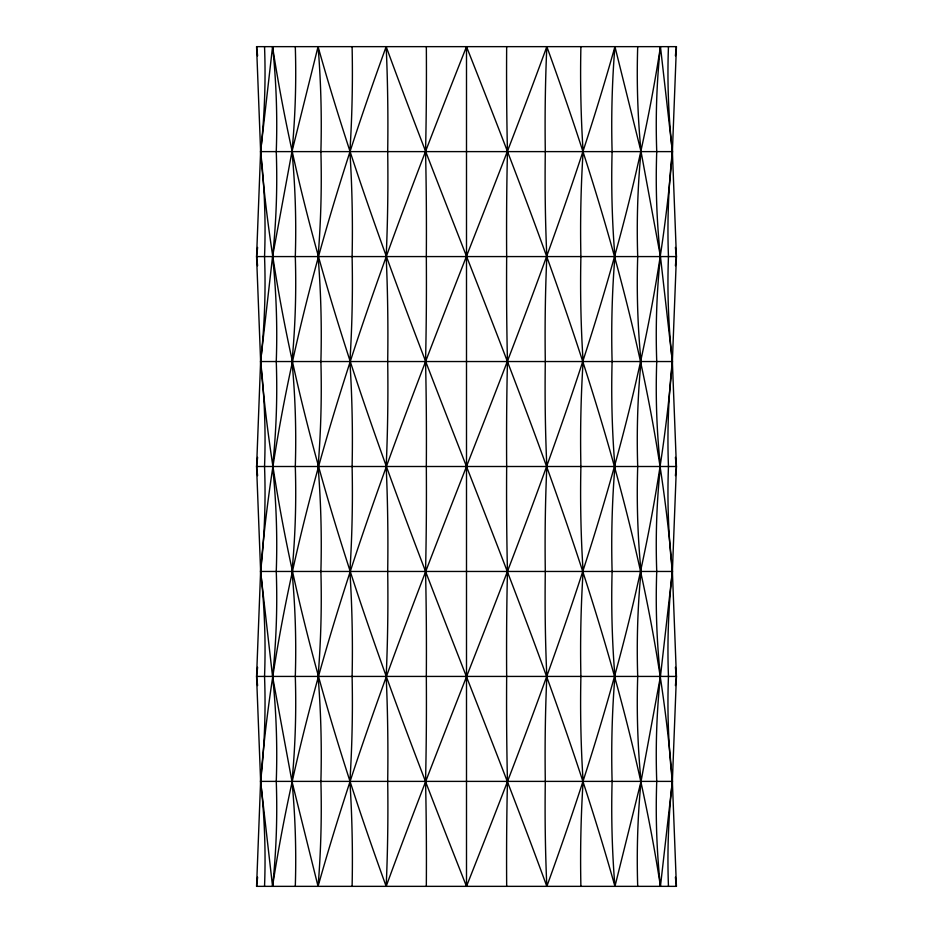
<?xml version="1.0" encoding="UTF-8"?>
<svg xmlns="http://www.w3.org/2000/svg" width="933" height="933" viewBox="0 0 933 933"><rect width="100%" height="100%" fill="white"/><g stroke="black" fill="none" stroke-linecap="round" stroke-linejoin="round"><path stroke-width="1.4" d="M264.54 886.35A686.175 672.985 90 0 0 260.634 781.388L256.575 676.425L260.61 571.462A686.175 672.985 -90 0 0 264.54 466.5A686.175 672.985 90 0 0 260.634 361.538L256.575 256.575L260.61 151.613A686.175 672.985 -90 0 0 264.54 46.65M257.601 475.655A686.175 686.175 0 0 0 256.61 466.5L260.61 361.538A686.175 672.985 -90 0 0 264.54 256.575A686.175 672.985 90 0 0 260.634 151.613L256.575 46.65L676.425 46.65L672.39 151.613A686.175 672.985 -90 0 0 668.46 256.575A686.175 672.985 90 0 0 672.366 361.538L676.425 466.5L672.39 571.462A686.175 672.985 -90 0 0 668.46 676.425A686.175 672.985 90 0 0 672.366 781.388L676.425 886.35L256.575 886.35L260.61 781.388A686.175 672.985 -90 0 0 264.54 676.425A686.175 672.985 90 0 0 260.634 571.462L256.575 466.5A686.175 686.175 0 0 0 257.601 457.345M668.46 886.35A686.175 672.985 -90 0 1 672.366 781.388L676.425 676.425L672.39 571.462A686.175 672.985 90 0 1 668.46 466.5A686.175 672.985 -90 0 1 672.366 361.538L676.425 256.575L672.39 151.613A686.175 672.985 90 0 1 668.46 46.65M260.774 156.872A686.175 686.175 0 0 0 260.587 151.613L272.553 46.65C317.535 339.822 445.857 610.1 546.831 886.35C608.328 716.964 657.87 541.805 672.39 361.538A686.175 686.175 0 0 1 672.226 356.278M260.774 366.797A686.175 686.175 0 0 0 260.587 361.538L272.553 256.575L291.959 151.613L318.06 46.65C398.519 332.964 534.481 600.036 614.94 886.35L641.041 781.388L660.447 676.425L672.39 571.462A686.175 686.175 0 0 1 672.226 566.203M260.774 576.722A686.175 686.175 0 0 0 260.587 571.462C275.142 391.207 324.661 216.036 386.169 46.65C487.143 322.9 615.465 593.178 660.447 886.35L672.39 781.388A686.175 686.175 0 0 1 672.226 776.128M260.774 786.647A686.175 686.175 0 0 0 260.587 781.388C280.658 525.442 372.955 283.294 466.5 46.65C560.033 283.294 652.365 525.442 672.39 781.388A686.175 686.175 0 0 0 672.226 786.647M672.226 146.353A686.175 686.175 0 0 0 672.413 151.613C652.342 407.558 560.045 649.706 466.5 886.35C372.967 649.706 280.635 407.558 260.61 151.613A686.175 686.175 0 0 0 260.774 146.353M260.774 776.128A686.175 686.175 0 0 1 260.587 781.388L272.553 886.35C317.535 593.178 445.857 322.9 546.831 46.65C608.328 216.036 657.87 391.195 672.39 571.462A686.175 686.175 0 0 0 672.226 576.722M672.226 156.872A686.175 686.175 0 0 1 672.413 151.613L660.447 46.65C615.465 339.822 487.143 610.1 386.169 886.35C324.672 716.964 275.13 541.805 260.61 361.538A686.175 686.175 0 0 0 260.774 356.278M260.774 566.203A686.175 686.175 0 0 1 260.587 571.462L272.553 676.425L291.959 781.388L318.06 886.35C398.519 600.036 534.481 332.964 614.94 46.65L641.041 151.613L660.447 256.575L672.39 361.538A686.175 686.175 0 0 0 672.226 366.797M260.61 151.613L672.39 151.613M257.601 247.42A686.175 686.175 0 0 1 256.61 256.575L676.425 256.575A686.175 686.175 0 0 1 675.399 247.42M260.61 361.538L672.39 361.538M256.575 466.5L676.425 466.5A686.175 686.175 0 0 0 675.399 475.655M260.61 571.462L672.39 571.462M257.601 667.27A686.175 686.175 0 0 1 256.61 676.425L676.425 676.425A686.175 686.175 0 0 0 675.399 685.58M260.61 781.388L672.39 781.388M466.5 46.65L466.5 886.35M256.61 46.65A686.175 686.175 0 0 1 257.601 55.805M257.601 877.195A686.175 686.175 0 0 1 256.61 886.35M256.61 676.425A686.175 686.175 0 0 1 257.601 685.58M256.61 256.575A686.175 686.175 0 0 1 257.601 265.73M318.083 886.35A686.175 485.195 -90 0 0 320.894 781.388A686.175 485.195 90 0 0 318.083 676.425A686.175 485.195 -90 0 0 320.894 571.462A686.175 485.195 90 0 0 318.083 466.5A686.175 485.195 -90 0 0 320.894 361.538A686.175 485.195 90 0 0 318.083 256.575A686.175 485.195 -90 0 0 320.894 151.613A686.175 485.195 90 0 0 318.083 46.65M295.294 886.35A686.175 570.529 90 0 0 291.982 781.388A686.175 570.529 -90 0 0 295.294 676.425A686.175 570.529 90 0 0 291.982 571.462A686.175 570.529 -90 0 0 295.294 466.5A686.175 570.529 90 0 0 291.982 361.538A686.175 570.529 -90 0 0 295.294 256.575A686.175 570.529 90 0 0 291.982 151.613A686.175 570.529 -90 0 0 295.294 46.65M546.82 886.35A686.175 262.593 90 0 1 545.304 781.388A686.175 262.593 -90 0 1 546.82 676.425A686.175 262.581 90 0 1 545.304 571.462A686.175 262.593 -90 0 1 546.82 466.5A686.175 262.581 90 0 1 545.304 361.538A686.175 262.593 -90 0 1 546.82 256.575A686.175 262.581 90 0 1 545.304 151.613A686.175 262.593 -90 0 1 546.82 46.65M506.677 886.35A686.175 133.862 -90 0 1 507.447 781.388A686.175 133.862 90 0 1 506.666 676.425A686.175 133.862 -90 0 1 507.447 571.462A686.175 133.862 90 0 1 506.666 466.5A686.175 133.862 -90 0 1 507.447 361.538A686.175 133.862 90 0 1 506.666 256.575A686.175 133.862 -90 0 1 507.447 151.613A686.175 133.862 90 0 1 506.666 46.65M614.917 886.35A686.175 485.195 90 0 1 612.106 781.388A686.175 485.195 -90 0 1 614.917 676.425A686.175 485.195 90 0 1 612.106 571.462A686.175 485.195 -90 0 1 614.917 466.5A686.175 485.195 90 0 1 612.106 361.538A686.175 485.195 -90 0 1 614.917 256.575A686.175 485.195 90 0 1 612.106 151.613A686.175 485.195 -90 0 1 614.917 46.65M580.897 886.35A686.175 381.212 90 0 1 583.113 781.388A686.175 381.212 -90 0 1 580.897 676.425A686.175 381.212 90 0 1 583.113 571.462A686.175 381.212 -90 0 1 580.897 466.5A686.175 381.212 90 0 1 583.113 361.538A686.175 381.212 -90 0 1 580.897 256.575A686.175 381.212 90 0 1 583.113 151.613A686.175 381.212 90 0 1 580.897 46.65M676.39 886.35A686.175 686.175 0 0 1 675.399 877.195M675.399 55.805A686.175 686.175 0 0 1 676.39 46.65M660.412 46.65A686.175 633.939 90 0 0 656.739 151.613A686.175 633.939 -90 0 0 660.412 256.575A686.175 633.939 90 0 0 656.739 361.538A686.175 633.939 -90 0 0 660.412 466.5A686.175 633.939 90 0 0 656.739 571.462A686.175 633.939 -90 0 0 660.412 676.425A686.175 633.939 90 0 0 656.739 781.388A686.175 633.939 -90 0 0 660.412 886.35M272.588 46.65A686.175 633.939 -90 0 1 276.261 151.613A686.175 633.939 90 0 1 272.588 256.575A686.175 633.939 -90 0 1 276.261 361.538A686.175 633.939 90 0 1 272.588 466.5A686.175 633.939 -90 0 1 276.261 571.462A686.175 633.939 90 0 1 272.588 676.425A686.175 633.939 -90 0 1 276.261 781.388A686.175 633.939 90 0 1 272.588 886.35M637.705 46.65A686.175 570.529 90 0 0 641.018 151.613A686.175 570.529 90 0 0 637.705 256.575A686.175 570.529 -90 0 0 641.018 361.538A686.175 570.529 90 0 0 637.705 466.5A686.175 570.529 -90 0 0 641.018 571.462A686.175 570.529 90 0 0 637.705 676.425A686.175 570.529 -90 0 0 641.018 781.388A686.175 570.529 90 0 0 637.705 886.35M426.334 46.65A686.175 133.862 -90 0 1 425.553 151.613A686.175 133.862 90 0 1 426.323 256.575A686.175 133.862 -90 0 1 425.553 361.538A686.175 133.862 90 0 1 426.323 466.5A686.175 133.862 -90 0 1 425.553 571.462A686.175 133.862 90 0 1 426.323 676.425A686.175 133.862 -90 0 1 425.553 781.388A686.175 133.862 90 0 1 426.323 886.35M386.18 46.65A686.175 262.593 90 0 1 387.696 151.613A686.175 262.581 -90 0 1 386.18 256.575A686.175 262.593 90 0 1 387.696 361.538A686.175 262.581 -90 0 1 386.18 466.5A686.175 262.593 90 0 1 387.696 571.462A686.175 262.581 -90 0 1 386.18 676.425A686.175 262.593 90 0 1 387.696 781.388A686.175 262.593 -90 0 1 386.18 886.35M352.103 46.65A686.175 381.212 -90 0 1 349.887 151.613A686.175 381.212 90 0 1 352.103 256.575A686.175 381.212 -90 0 1 349.887 361.538A686.175 381.212 90 0 1 352.103 466.5A686.175 381.212 -90 0 1 349.887 571.462A686.175 381.212 90 0 1 352.103 676.425A686.175 381.212 -90 0 1 349.887 781.388A686.175 381.212 90 0 1 352.103 886.35M675.399 265.73A686.175 686.175 0 0 1 676.39 256.575M676.39 466.5A686.175 686.175 0 0 1 675.399 457.345M676.39 676.425A686.175 686.175 0 0 1 675.399 667.27"/></g></svg>
